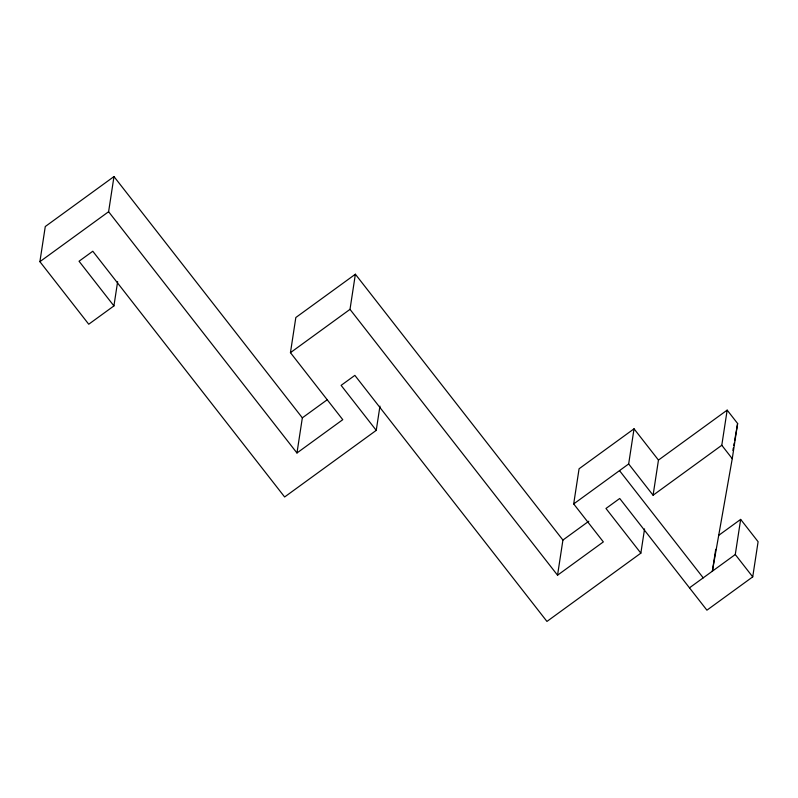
<?xml version="1.0" encoding="UTF-8"?>
<svg xmlns="http://www.w3.org/2000/svg" width="798" height="798" viewBox="0 0 798 798"><rect width="100%" height="100%" fill="white"/><g stroke="black" fill="none" stroke-linecap="round" stroke-linejoin="round"><path stroke-width="1.2" d="M117.635 281.674L113.924 305.913L88.738 324.227L39.9 261.674L45.277 226.532L113.984 176.567L302.342 417.843L296.966 452.985L108.608 211.719L113.984 176.567M296.966 452.985L342.771 419.678L290.452 352.666L295.829 317.514L355.379 274.223L562.919 540.056L557.543 575.208L350.003 309.365L355.379 274.223M113.924 305.913L79.042 261.235L92.787 251.24L284.627 496.974L376.247 430.361L379.958 406.122M557.543 575.208L603.348 541.902L573.692 503.927L579.079 468.775L634.041 428.805L658.46 460.087L653.083 495.229L628.664 463.957L634.041 428.805M376.247 430.361L341.115 385.364L354.861 375.379L546.949 621.433L640.854 553.154L644.565 528.914M653.083 495.229L721.791 445.274L727.168 410.122L737.631 423.529L732.255 458.68L712.375 571.188L715.716 549.373M689.472 587.837L735.277 554.53L740.664 519.388L758.1 541.722L752.723 576.874L706.918 610.181L619.717 498.481L605.971 508.476L640.854 553.154M732.883 450.431L733.312 447.987M733.741 445.543L734.18 443.099M734.609 440.646L737.631 423.529M39.9 261.674L108.608 211.719M290.452 352.666L350.003 309.365M302.342 417.843L327.24 399.738M573.692 503.927L628.664 463.957M658.46 460.087L727.168 410.122M562.919 540.056L588.804 521.234M718.749 535.318L740.664 519.388M721.791 445.274L732.255 458.68M735.277 554.53L752.723 576.874M619.507 470.621L703.218 577.852"/></g></svg>
